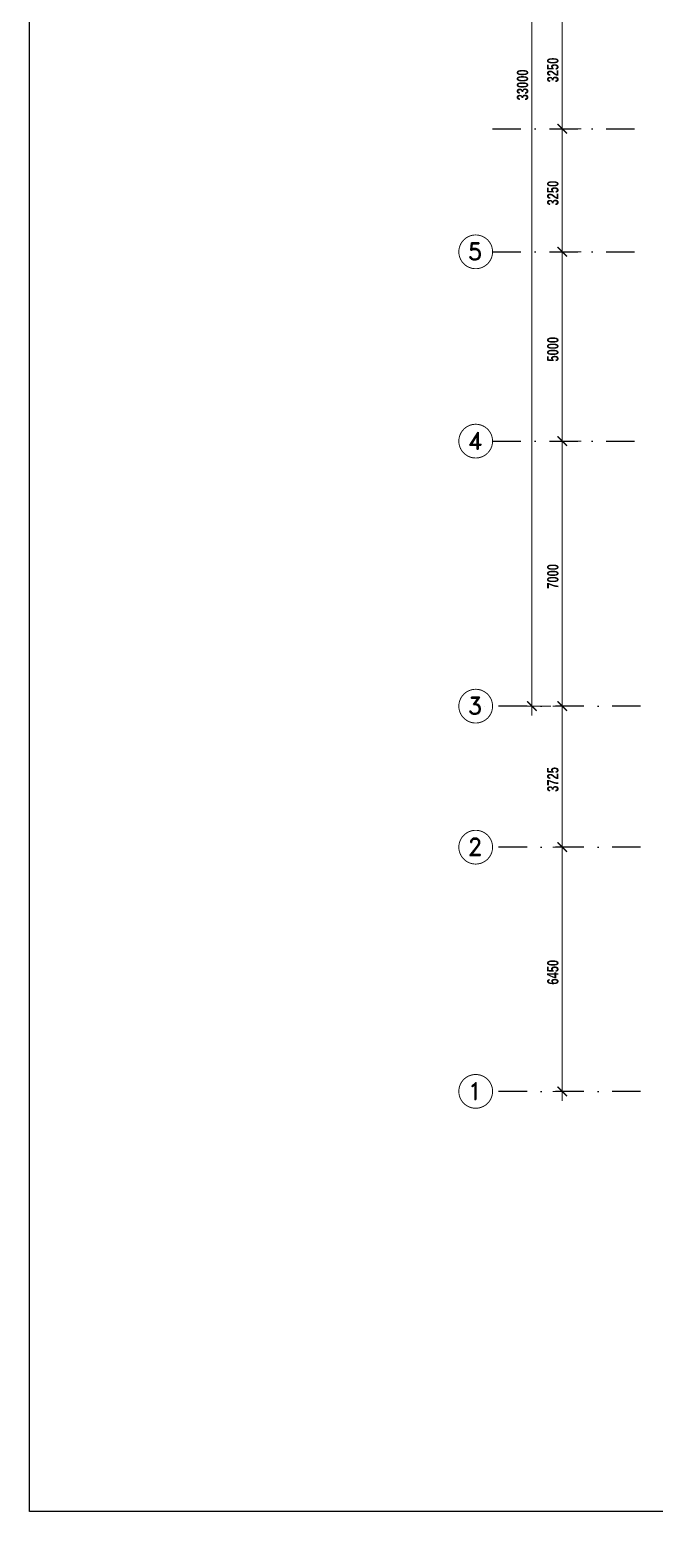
# Model space of a CAD drawing. Header units: inches. Extents: x -106637491 to 103561800, y -86378143 to 103507007.
# Drawn here: x 17335 to 33852, y 13688 to 52825 of the extents above; entities that cross this region are included whole.
import ezdxf

# ---------------------------------------------------------------- set-up
doc = ezdxf.new("R2010")
doc.units = ezdxf.units.IN
doc.header["$MEASUREMENT"] = 0
doc.linetypes.add('DASHDOT', pattern=[1, 0.5, -0.25, 0, -0.25])
doc.layers.get('0').update_dxf_attribs({"color": 255})
doc.layers.add('dim', color=8, linetype='Continuous', lineweight=20)
for name, color, linetype in [('GRID', 8, 'DASHDOT'), ('GRID-TEXT', 8, 'Continuous'), ('t.block', 4, 'Continuous')]:
    doc.layers.add(name, color=color, linetype=linetype)
doc.styles.add('style1', font='romand.shx', dxfattribs={"height": 250})
doc.styles.add('style2', font='sanssb__.ttf', dxfattribs={"height": 1200})

msp = doc.modelspace()

# ---------------------------------------------------------------- linework, layer by layer
at = {"linetype": 'ByBlock', "const_width": 37.5}
for points in [[(31520, 50081), (31270, 50331)], [(31270, 50331), (31520, 50081)], [(31520, 46831), (31270, 47081)], [(31270, 47081), (31520, 46831)], [(31520, 41831), (31270, 42081)], [(31270, 42081), (31520, 41831)], [(30470, 35081), (30720, 34831)], [(31270, 35081), (31520, 34831)], [(31520, 34831), (31270, 35081)], [(31520, 31106), (31270, 31356)], [(31270, 31356), (31520, 31106)], [(31270, 24906), (31520, 24656)]]:
    msp.add_lwpolyline(points, dxfattribs=at)
at = {"layer": 'dim'}
for p, q in [((30595, 68206), (30595, 34706)), ((31395, 53706), (31395, 49956)), ((31890, 50206), (31145, 50206)), ((31890, 50206), (31145, 50206)), ((31395, 50456), (31395, 46706)), ((31395, 47206), (31395, 41706)), ((31890, 46956), (31145, 46956)), ((31890, 46956), (31145, 46956)), ((31890, 41956), (31145, 41956)), ((31890, 41956), (31145, 41956)), ((31395, 42206), (31395, 34706)), ((31090, 34956), (30345, 34956)), ((31890, 34956), (31145, 34956)), ((31890, 34956), (31145, 34956)), ((31395, 35206), (31395, 30981)), ((31395, 31481), (31395, 24531)), ((31890, 31231), (31145, 31231)), ((31890, 31231), (31145, 31231)), ((31890, 24781), (31145, 24781))]:
    msp.add_line(p, q, dxfattribs=at)
at = {"layer": 'GRID', "ltscale": 1500}
for p, q in [((29555, 50206), (33464, 50206)), ((29555, 46956), (33464, 46956)), ((29555, 41956), (33464, 41956)), ((33464, 34956), (29081, 34956)), ((33464, 31231), (29555, 31231)), ((33464, 24781), (29555, 24781))]:
    msp.add_line(p, q, dxfattribs=at)
at = {"layer": 'GRID-TEXT', "const_width": 24.7}
for points in [[(29555, 46956, 1), (28664, 46956, 0.414214), (29109, 46510, 0.414214), (29555, 46956, 1)], [(29555, 41956, 1), (28664, 41956, 0.414214), (29109, 41510, 0.414214), (29555, 41956, 1)], [(29555, 34956, 1), (28664, 34956, 0.414214), (29109, 34510, 0.414214), (29555, 34956, 1)], [(29555, 31231, 1), (28664, 31231, 0.414214), (29109, 30785, 0.414214), (29555, 31231, 1)], [(29555, 24781, 1), (28664, 24781, 0.414214), (29109, 24335, 0.414214), (29555, 24781, 1)]]:
    msp.add_lwpolyline(points, format="xyb", dxfattribs=at)
at = {"layer": 't.block', "color": 7, "ltscale": 0.5}
msp.add_lwpolyline([(112190, 13688), (17335, 13688), (17335, 78550), (112190, 78550)], close=True, dxfattribs=at)

# ---------------------------------------------------------------- texts
at = {"layer": 'dim', "style": 'style2', "width": 0.7}
for s, p in [('3250', (31295, 51431)), ('33000', (30495, 50956)), ('3250', (31295, 48181)), ('5000', (31295, 44056)), ('7000', (31295, 38056)), ('3725', (31295, 32693)), ('6450', (31295, 27601))]:
    msp.add_text(s, height=300, rotation=90, dxfattribs=at).set_placement(p)
at = {"layer": 'GRID-TEXT', "style": 'style1'}
for s, p in [('5', (28901, 46740)), ('4', (28901, 41740)), ('3', (28901, 34740)), ('2', (28901, 31015)), ('1', (28901, 24565))]:
    msp.add_text(s, height=450, dxfattribs=at).set_placement(p)

doc.saveas('drawing.dxf')
